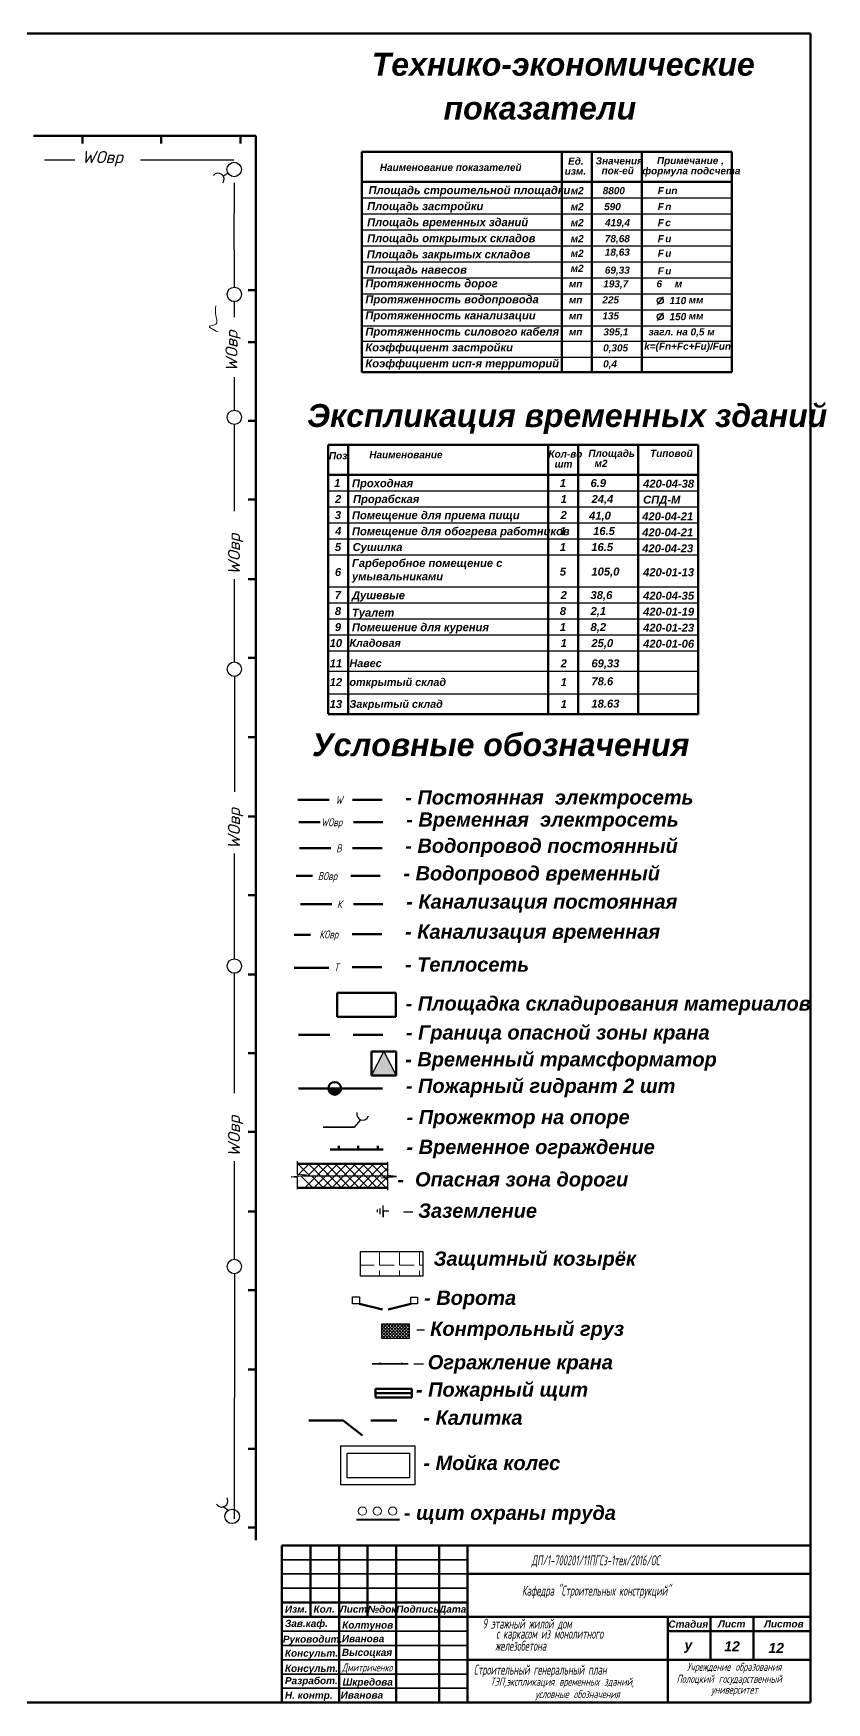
# Model space of a CAD drawing. Header units: millimetres. Extents: x 5763 to 12018931, y 39842 to 3600577.
# Drawn here: x 1255658 to 1311170, y 325801 to 442607 of the extents above; entities that cross this region are included whole.
import ezdxf

# ---------------------------------------------------------------- set-up
doc = ezdxf.new("R2010")
doc.units = ezdxf.units.MM
doc.linetypes.add('ACAD_ISO10W100', pattern=[18, 12, -3, 0, -3])
for name, color, linetype, lineweight in [('0.25', 7, 'Continuous', 25), ('0.3', 7, 'Continuous', 30), ('0.35', 7, 'Continuous', 35), ('0.5', 7, 'Continuous', 50), ('0.7', 7, 'Continuous', 70), ('0.8', 7, 'Continuous', 80), ('035лестн', 7, 'Continuous', 35), ('Лин035', 7, 'Continuous', 35), ('Линия 0.3', 7, 'Continuous', 30), ('Основная', 7, 'Continuous', 30), ('Стены', 7, 'Continuous', 40), ('текст', 7, 'Continuous', 30)]:
    doc.layers.add(name, color=color, linetype=linetype, lineweight=lineweight)
for name, color, linetype in [('Размеры', 7, 'Continuous'), ('рамка', 7, 'Continuous'), ('штриховка', 7, 'Continuous')]:
    doc.layers.add(name, color=color, linetype=linetype)
doc.styles.add('2.8', font='txt.shx', dxfattribs={"width": 0.6, "oblique": 15, "height": 2.8})
doc.styles.add('3.0', font='', dxfattribs={"width": 0.7, "oblique": 10, "height": 3.5})
doc.styles.add('Arial', font='arialbi.ttf', dxfattribs={"height": 1.8})
doc.styles.add('Gost 4mm-1', font='', dxfattribs={"oblique": 15, "height": 4})
doc.styles.add('мой', font='txt.shx', dxfattribs={"width": 0.6, "oblique": 15, "height": 3.5})
doc.styles.get('3.0').set_extended_font_data('GOST type A')
doc.styles.get('Gost 4mm-1').set_extended_font_data('GOST type A')

msp = doc.modelspace()

# ---------------------------------------------------------------- hatches: boundary and pattern name
at = {"layer": '0.25', "lineweight": 13}
h = msp.add_hatch(dxfattribs=at)
h.set_pattern_fill('ANGLE', color=256, scale=200)
h.set_pattern_definition([(0, (1426568.3, 320099.3), (0, 1397), [1016, -381]), (90, (1426568.3, 320099.3), (-1397, 9e-14), [1016, -381])])
h.paths.add_polyline_path([(1282916.53052, 357370.98728), (1278541.8565, 357370.98728), (1278541.8565, 355647.1029), (1282916.53052, 355647.1029)])
at = {"layer": 'Стены', "linetype": 'Continuous', "lineweight": 70}
msp.add_hatch(color=7, dxfattribs=at).paths.add_polyline_path([(1276309.8619, 368779.51446, 1), (1277187.58887, 368779.51446)])
at = {"layer": 'штриховка', "linetype": 'Continuous', "lineweight": 30}
msp.add_hatch(color=7, dxfattribs=at).paths.add_polyline_path([(1280184.55229, 371372.77948), (1279313.20879, 369691.65899), (1281055.89579, 369691.65899)])
at = {"layer": 'штриховка', "lineweight": 18}
h = msp.add_hatch(dxfattribs=at)
h.set_pattern_fill('ANSI37', color=256, scale=50, angle=90, style=0)
h.set_pattern_definition([(135, (962173.59, 1848047.25), (-112.253202, -112.253202), []), (225, (962173.59, 1848047.25), (112.253202, -112.253202), [])])
h.paths.add_polyline_path([(1280038.16873, 351282.56837), (1281012.64603, 351282.56837), (1281012.64603, 352313.46539), (1280038.16873, 352313.46539)])
h.paths.add_polyline_path([(1281987.12333, 352313.46539), (1281012.64603, 352313.46539), (1281012.64603, 351282.56837), (1281987.12333, 351282.56837)])

# ---------------------------------------------------------------- linework, layer by layer
at = {"color": 7, "linetype": 'ByBlock', "lineweight": 70}
for p, q in [((1273047.27018, 336801.21848), (1310047.27018, 336801.21848)), ((1273047.27018, 325801.21848), (1273047.27018, 336801.21848))]:
    msp.add_line(p, q, dxfattribs=at)
at = {"layer": '0.25', "color": 7, "linetype": 'Continuous', "lineweight": 30}
for p, q in [((1299738.71986, 424181.5241), (1299315.68051, 423638.22337)), ((1299738.71986, 423061.5241), (1299315.68051, 422518.22337))]:
    msp.add_line(p, q, dxfattribs=at)
at = {"layer": '0.25', "lineweight": 30}
for p, q in [((1279732.22908, 360110.93768), (1279732.22908, 360315.70746)), ((1279932.22908, 359982.30914), (1279932.22908, 360382.30914)), ((1280132.22908, 359782.30914), (1280132.22908, 360582.30914)), ((1280132.22908, 360182.30914), (1280132.22908, 359782.30914)), ((1280532.22908, 360182.30914), (1280132.22908, 360182.30914))]:
    msp.add_line(p, q, dxfattribs=at)
at = {"layer": '0.25'}
for p, q in [((1281551.00725, 360140.20214), (1282212.48258, 360140.20214)), ((1282495.82693, 351891.41616), (1283034.80589, 351891.41616)), ((1282271.90394, 349511.0985), (1282957.87919, 349511.0985))]:
    msp.add_line(p, q, dxfattribs=at)
at = {"layer": '0.25', "lineweight": 40}
msp.add_line((1278260.74837, 338624.80172), (1281290.9882, 338624.80172), dxfattribs=at)
at = {"layer": '0.25', "lineweight": 30}
for points in [[(1278541.8565, 357370.98728), (1282916.53052, 357370.98728), (1282916.53052, 355647.1029), (1278541.8565, 355647.1029)], [(1277175.12911, 343769.4743), (1282352.49587, 343769.4743), (1282352.49587, 341043.33187), (1277175.12911, 341043.33187)], [(1277616.6095, 343248.30003), (1281991.28352, 343248.30003), (1281991.28352, 341524.41565), (1277616.6095, 341524.41565)]]:
    msp.add_lwpolyline(points, close=True, dxfattribs=at)
at = {"layer": '0.25', "color": 7, "linetype": 'Continuous', "lineweight": 30}
for centre in [(1299527.20018, 423899.77057), (1299527.20018, 422779.77057)]:
    msp.add_circle(centre, 211.91356, dxfattribs=at)
at = {"layer": '0.25', "lineweight": 13}
for centre in [(1278684.2653, 339199.358), (1279728.56238, 339199.358), (1280801.84997, 339199.358)]:
    msp.add_circle(centre, 290.0914, dxfattribs=at)
at = {"layer": '0.25', "color": 5, "lineweight": 13}
msp.add_spline([(1268426.73089, 423549.85569), (1268426.73089, 422853.22854), (1268426.73089, 422251.59618), (1267998.78321, 422124.93646), (1268585.23075, 421713.29324)], degree=3, dxfattribs=at)
at = {"layer": '0.35', "lineweight": -2}
for p, q in [((1280038.16873, 351282.56837), (1280038.16873, 352313.46539)), ((1280038.16873, 352313.46539), (1281987.12333, 352313.46539)), ((1281987.12333, 351282.56837), (1281987.12333, 352313.46539)), ((1281987.12333, 351282.56837), (1280038.16873, 351282.56837))]:
    msp.add_line(p, q, dxfattribs=at)
at = {"layer": '0.35'}
msp.add_line((1281885.30241, 349514.39433), (1279376.8561, 349514.39433), dxfattribs=at)
at = {"layer": '0.5', "lineweight": 70}
for p, q in [((1271220.90524, 435429.87072), (1271220.90524, 430065.16773)), ((1271220.90524, 430065.16773), (1271223.43468, 337159.17262))]:
    msp.add_line(p, q, dxfattribs=at)
at = {"layer": '0.5'}
msp.add_line((1271220.90524, 425849.4023), (1271220.90524, 419460.88787), dxfattribs=at)
at = {"layer": '0.5', "color": 1, "linetype": 'Continuous'}
for p, q in [((1274172.58389, 388966.56506), (1276350.40935, 388966.56506)), ((1277998.05701, 388966.56506), (1280058.10894, 388966.56506)), ((1274238.82806, 387415.78434), (1275735.61532, 387415.78434)), ((1278064.30118, 387415.78434), (1280124.35311, 387415.78434))]:
    msp.add_line(p, q, dxfattribs=at)
at = {"layer": '0.5', "color": 5, "linetype": 'Continuous'}
for p, q in [((1274290.35742, 385581.05791), (1276468.18287, 385581.05791)), ((1277998.05701, 385581.05791), (1280058.10894, 385581.05791)), ((1274040.09675, 383649.78181), (1275180.80619, 383649.78181)), ((1277865.56986, 383649.78181), (1279925.6218, 383649.78181))]:
    msp.add_line(p, q, dxfattribs=at)
at = {"layer": '0.5', "color": 2, "linetype": 'Continuous'}
for p, q in [((1274356.60039, 381675.27716), (1276534.42585, 381675.27716)), ((1278064.29998, 381675.27716), (1280124.35192, 381675.27716)), ((1273901.01498, 379517.77288), (1275041.72442, 379517.77288)), ((1277977.92715, 379569.51586), (1280037.97908, 379569.51586))]:
    msp.add_line(p, q, dxfattribs=at)
at = {"layer": '0.5', "color": 27, "linetype": 'Continuous', "true_color": 0x834a26}
for p, q in [((1273901.01498, 377219.34554), (1276330.5714, 377219.34554)), ((1277977.92715, 377271.08852), (1280037.97908, 377271.08852))]:
    msp.add_line(p, q, dxfattribs=at)
at = {"layer": '0.5', "color": 7, "linetype": 'Continuous'}
for p, q in [((1276920.25276, 373788.47313), (1276920.25276, 375469.59363)), ((1276920.25276, 375469.59363), (1281033.3783, 375469.59363)), ((1281033.3783, 375469.59363), (1281033.3783, 373788.47313)), ((1281033.3783, 373788.47313), (1276920.25276, 373788.47313)), ((1274214.03434, 368779.51446), (1278039.50745, 368779.51446)), ((1278039.50745, 368779.51446), (1280099.55939, 368779.51446)), ((1278483.06193, 353717.49022), (1280088.56321, 353311.54717)), ((1282063.53461, 353697.05685), (1280490.33242, 353311.54717)), ((1274945.53965, 345539.90671), (1277336.89069, 345539.90671)), ((1277336.89069, 345539.90671), (1278683.76122, 344498.88373)), ((1279270.32232, 345539.90671), (1281101.99555, 345539.90671))]:
    msp.add_line(p, q, dxfattribs=at)
at = {"layer": '0.7'}
for p, q in [((1310047.27018, 442607.21848), (1146919.27018, 442607.21848)), ((1310047.27018, 325801.21848), (1310047.27018, 442607.21848)), ((1255658.30036, 435429.87072), (1271220.90524, 435429.87072)), ((1273047.27018, 336801.21848), (1310047.27018, 336801.21848)), ((1273047.27018, 325801.21848), (1273047.27018, 336801.21848)), ((1275047.27018, 331801.21848), (1275047.27018, 336801.21848)), ((1277047.27018, 325801.21848), (1277047.27018, 336801.21848)), ((1279047.27018, 331801.21848), (1279047.27018, 336801.21848)), ((1281047.27018, 325801.21848), (1281047.27018, 336801.21848)), ((1284047.27018, 325801.21848), (1284047.27018, 336801.21848)), ((1286047.27018, 325801.21848), (1286047.27018, 336801.21848)), ((1286047.27018, 334801.21848), (1310047.27018, 334801.21848)), ((1273047.27018, 332801.21848), (1286047.27018, 332801.21848)), ((1273047.27018, 331801.21848), (1286047.27018, 331801.21848)), ((1286047.27018, 331801.21848), (1310047.27018, 331801.21848)), ((1300047.27018, 331801.21848), (1300047.27018, 325801.21848)), ((1303047.27018, 331801.21848), (1303047.27018, 328801.21848)), ((1306047.27018, 331801.21848), (1306047.27018, 328801.21848)), ((1300047.27018, 330801.21848), (1310047.27018, 330801.21848)), ((1286047.27018, 328801.21848), (1310047.27018, 328801.21848)), ((1146919.27018, 325801.21848), (1310047.27018, 325801.21848))]:
    msp.add_line(p, q, dxfattribs=at)
at = {"layer": '0.8'}
msp.add_line((1273047.27018, 325801.21848), (1273047.27018, 336801.21848), dxfattribs=at)
at = {"layer": '035лестн'}
for p, q in [((1273047.27018, 335801.21848), (1286047.27018, 335801.21848)), ((1273047.27018, 334801.21848), (1286047.27018, 334801.21848)), ((1273047.27018, 333801.21848), (1286047.27018, 333801.21848)), ((1273047.27018, 330801.21848), (1286047.27018, 330801.21848)), ((1273047.27018, 329801.21848), (1286047.27018, 329801.21848)), ((1273047.27018, 329801.21848), (1286047.27018, 329801.21848)), ((1273047.27018, 328801.21848), (1286047.27018, 328801.21848)), ((1273047.27018, 327801.21848), (1286047.27018, 327801.21848)), ((1273047.27018, 326801.21848), (1286047.27018, 326801.21848)), ((1273047.27018, 326801.21848), (1286047.27018, 326801.21848))]:
    msp.add_line(p, q, dxfattribs=at)
at = {"layer": 'Лин035'}
msp.add_line((1275949.07118, 366076.8644), (1278128.6902, 366076.8644), dxfattribs=at)
at = {"layer": 'Линия 0.3', "color": 1}
for centre, start, end in [((1268587.11709, 432401.38845), 322.5686608443, 142.5686608443), ((1278702.42895, 366980.88684), 162.6608200619, 342.6608200619), ((1268845.67111, 339908.82937), 210.0669351821, 30.0669351821)]:
    msp.add_arc(centre, 421.29028, start, end, dxfattribs=at)
at = {"layer": 'Основная', "color": 1, "linetype": 'Continuous', "lineweight": 30}
for p, q in [((1256428.95632, 433752.65903), (1258558.66792, 433752.65903)), ((1263156.72486, 433752.65903), (1269692.77396, 433752.65903)), ((1269721.98171, 422739.25087), (1269721.98171, 423837.29564)), ((1269721.42758, 416245.98358), (1269721.42758, 418558.96658)), ((1269721.42758, 409166.84888), (1269721.42758, 415234.88692)), ((1269721.42758, 398623.60565), (1269721.42758, 404407.34807)), ((1269721.42758, 397612.50899), (1269721.42758, 389523.37214)), ((1269721.42758, 377845.98358), (1269721.42758, 385207.34807)), ((1269721.42758, 368440.53328), (1269721.42758, 376834.88692)), ((1269721.42758, 356822.97929), (1269721.42758, 363681.03247))]:
    msp.add_line(p, q, dxfattribs=at)
at = {"layer": 'Основная', "color": 1}
for p, q in [((1269710.61189, 432150.97511), (1269710.61172, 430039.95773)), ((1269721.98171, 424848.39231), (1269710.61172, 430039.95773)), ((1269721.42758, 355814.11965), (1269721.40534, 347143.74806)), ((1269726.04531, 338651.59221), (1269721.40534, 347143.74806))]:
    msp.add_line(p, q, dxfattribs=at)
at = {"layer": 'Основная', "color": 7, "lineweight": 30}
for p, q in [((1278645.13882, 431096.94713), (1287745.13882, 431096.94713)), ((1287745.13882, 431096.94713), (1304545.13882, 431096.94713)), ((1278645.13882, 429976.94713), (1287745.13882, 429976.94713)), ((1287745.13882, 429976.94713), (1304545.13882, 429976.94713)), ((1278645.13882, 428856.94713), (1287745.13882, 428856.94713)), ((1287745.13882, 428856.94713), (1304545.13882, 428856.94713)), ((1278645.13882, 427736.94713), (1287745.13882, 427736.94713)), ((1287745.13882, 427736.94713), (1304545.13882, 427736.94713)), ((1278645.13882, 426616.94713), (1287745.13882, 426616.94713)), ((1287745.13882, 426616.94713), (1304545.13882, 426616.94713)), ((1278645.13882, 425496.94713), (1287745.13882, 425496.94713)), ((1287745.13882, 425496.94713), (1304545.13882, 425496.94713)), ((1278645.13882, 424376.94713), (1287745.13882, 424376.94713)), ((1287745.13882, 424376.94713), (1304545.13882, 424376.94713)), ((1278645.13882, 423256.94713), (1287745.13882, 423256.94713)), ((1287745.13882, 423256.94713), (1304545.13882, 423256.94713)), ((1278645.13882, 422136.94713), (1287745.13882, 422136.94713)), ((1287745.13882, 422136.94713), (1304545.13882, 422136.94713)), ((1278645.13882, 421073.7691), (1287745.13882, 421073.7691)), ((1287745.13882, 421073.7691), (1304545.13882, 421073.7691)), ((1278645.13882, 419958.01434), (1287745.13882, 419958.01434)), ((1287745.13882, 419958.01434), (1304545.13882, 419958.01434)), ((1276292.2166, 410605.75111), (1285392.2166, 410605.75111)), ((1285392.2166, 410605.75111), (1302192.2166, 410605.75111)), ((1276292.2166, 409485.75111), (1285392.2166, 409485.75111)), ((1285392.2166, 409485.75111), (1302192.2166, 409485.75111)), ((1276292.2166, 408365.75111), (1285392.2166, 408365.75111)), ((1285392.2166, 408365.75111), (1302192.2166, 408365.75111)), ((1276292.2166, 407245.75111), (1285392.2166, 407245.75111)), ((1285392.2166, 407245.75111), (1302192.2166, 407245.75111)), ((1276292.2166, 406125.75111), (1285392.2166, 406125.75111)), ((1285392.2166, 406125.75111), (1302192.2166, 406125.75111)), ((1276292.2166, 403885.75111), (1285392.2166, 403885.75111)), ((1285392.2166, 403885.75111), (1302192.2166, 403885.75111)), ((1276292.2166, 402765.75111), (1285392.2166, 402765.75111)), ((1285392.2166, 402765.75111), (1302192.2166, 402765.75111)), ((1276292.2166, 401645.75111), (1285392.2166, 401645.75111)), ((1285392.2166, 401645.75111), (1302192.2166, 401645.75111)), ((1276292.2166, 400525.75111), (1285392.2166, 400525.75111)), ((1285392.2166, 400525.75111), (1302192.2166, 400525.75111)), ((1276292.2166, 399405.75111), (1285392.2166, 399405.75111)), ((1285392.2166, 399405.75111), (1302192.2166, 399405.75111)), ((1276292.2166, 397986.75841), (1285392.2166, 397986.75841)), ((1285392.2166, 397986.75841), (1302192.2166, 397986.75841)), ((1276292.2166, 396390.07997), (1285392.2166, 396390.07997)), ((1285392.2166, 396390.07997), (1302192.2166, 396390.07997))]:
    msp.add_line(p, q, dxfattribs=at)
at = {"layer": 'Основная', "color": 7, "linetype": 'Continuous', "lineweight": 30}
for p, q in [((1279313.20879, 369691.65899), (1280184.55229, 371372.77948)), ((1280184.55229, 371372.77948), (1281055.89579, 369691.65899)), ((1277995.81829, 353717.49022), (1277995.81829, 354204.03158)), ((1277995.81829, 354204.03158), (1278483.06193, 354204.03158)), ((1278483.06193, 354204.03158), (1278483.06193, 353717.49022)), ((1282063.53461, 353697.05685), (1282063.53461, 354183.59821)), ((1282063.53461, 354183.59821), (1282550.77825, 354183.59821)), ((1282550.77825, 354183.59821), (1282550.77825, 353697.05685)), ((1278483.06193, 353717.49022), (1277995.81829, 353717.49022)), ((1282550.77825, 353697.05685), (1282063.53461, 353697.05685))]:
    msp.add_line(p, q, dxfattribs=at)
at = {"layer": 'Основная', "color": 7, "linetype": 'ACAD_ISO10W100', "lineweight": 30}
msp.add_line((1274415.94993, 362656.14745), (1280757.71272, 362656.14745), dxfattribs=at)
at = {"layer": 'Основная', "color": 7, "linetype": 'Continuous', "lineweight": 30}
for centre in [(1269710.61189, 433082.89994), (1269721.98171, 424342.84398), (1269721.42758, 415740.43525), (1269721.42758, 398118.05732), (1269721.42758, 377340.43525), (1269721.42758, 356319.66799), (1269567.3143, 338835.52299)]:
    msp.add_circle(centre, 505.54833, dxfattribs=at)
at = {"layer": 'Размеры', "color": 1}
for p, q in [((1269304.42623, 432817.91), (1268917.57878, 432617.56385)), ((1278128.6902, 366076.8644), (1278570.93268, 366581.68692)), ((1269265.78947, 339259.23221), (1268918.91724, 339520.79363))]:
    msp.add_line(p, q, dxfattribs=at)
at = {"layer": 'Размеры', "color": 7, "linetype": 'Continuous', "lineweight": 25}
for p, q in [((1274144.09824, 362762.15849), (1274144.09824, 363689.83371)), ((1280455.6817, 362685.39714), (1280455.6817, 363613.07236)), ((1274144.09824, 361733.22455), (1274144.09824, 362556.71365)), ((1280455.6817, 361656.4632), (1280455.6817, 362479.9523))]:
    msp.add_line(p, q, dxfattribs=at)
at = {"layer": 'Размеры', "color": 7, "lineweight": 25}
for p, q in [((1273705.22902, 362602.45652), (1274762.50487, 362702.26994)), ((1274144.09824, 362556.71365), (1273705.22902, 362602.45652)), ((1274762.50487, 362702.26994), (1274144.09824, 362762.15849)), ((1280016.81248, 362525.69517), (1281074.08833, 362625.50859)), ((1280455.6817, 362479.9523), (1280016.81248, 362525.69517)), ((1281074.08833, 362625.50859), (1280455.6817, 362685.39714))]:
    msp.add_line(p, q, dxfattribs=at)
at = {"layer": 'Стены', "color": 7, "linetype": 'Continuous', "lineweight": 70}
for p, q in [((1259087.61954, 434898.23038), (1259087.61954, 435429.87072)), ((1259087.61954, 434898.23038), (1259087.61954, 435429.87072)), ((1264591.2351, 434898.23038), (1264591.2351, 435429.87072)), ((1270149.85635, 434898.23038), (1270149.85635, 435429.87072)), ((1278645.13882, 434316.94713), (1278645.13882, 418890.51879)), ((1292645.13882, 434316.94713), (1292645.13882, 418911.51061)), ((1294745.13882, 434316.94713), (1294745.13882, 418984.13121)), ((1298245.13882, 434316.94713), (1298245.13882, 418956.35626)), ((1304545.13882, 434316.94713), (1304545.13882, 418890.51879)), ((1270689.2649, 424637.60497), (1271220.90524, 424637.60497)), ((1270688.71077, 420989.58135), (1271220.35111, 420989.58135)), ((1270688.71077, 415485.96579), (1271220.35111, 415485.96579)), ((1270688.71077, 415485.96579), (1271220.35111, 415485.96579)), ((1276292.2166, 413825.75111), (1276292.2166, 394997.43428)), ((1277692.2166, 413825.75111), (1277692.2166, 394997.43428)), ((1291692.2166, 413825.75111), (1291692.2166, 394979.43056)), ((1293792.2166, 413825.75111), (1293792.2166, 394979.43056)), ((1297992.2166, 413825.75111), (1297992.2166, 394977.7351)), ((1302192.2166, 413825.75111), (1302192.2166, 394938.74338)), ((1270688.71077, 409982.35023), (1271220.35111, 409982.35023)), ((1270688.71077, 404423.72898), (1271220.35111, 404423.72898)), ((1270688.71077, 404423.72898), (1271220.35111, 404423.72898)), ((1270688.71077, 398920.11342), (1271220.35111, 398920.11342)), ((1270688.71077, 393361.49217), (1271220.35111, 393361.49217)), ((1270688.71077, 393361.49217), (1271220.35111, 393361.49217)), ((1270688.71077, 387802.87093), (1271220.35111, 387802.87093)), ((1270688.71077, 382299.25537), (1271220.35111, 382299.25537)), ((1270688.71077, 382299.25537), (1271220.35111, 382299.25537)), ((1270688.71077, 376740.63412), (1271220.35111, 376740.63412)), ((1270688.71077, 371237.01856), (1271220.35111, 371237.01856)), ((1270688.71077, 371237.01856), (1271220.35111, 371237.01856)), ((1270688.71077, 365733.403), (1271220.35111, 365733.403)), ((1277041.33961, 364504.25686), (1277041.33961, 364761.26331)), ((1278377.81307, 364504.25686), (1278377.81307, 364761.26331)), ((1279755.25124, 364504.25686), (1279755.25124, 364761.26331)), ((1270688.71077, 360174.78175), (1271220.35111, 360174.78175)), ((1270688.71077, 360174.78175), (1271220.35111, 360174.78175)), ((1270688.71077, 360174.78175), (1271220.35111, 360174.78175)), ((1270688.71077, 360174.78175), (1271220.35111, 360174.78175)), ((1270688.71077, 354671.16619), (1271220.35111, 354671.16619)), ((1270688.71077, 349112.54494), (1271220.35111, 349112.54494)), ((1270688.71077, 349112.54494), (1271220.35111, 349112.54494)), ((1279591.74843, 347759.67772), (1282134.42883, 347759.67772)), ((1279591.74843, 347144.65566), (1279591.74843, 347759.67772)), ((1279591.74843, 347455.70626), (1282134.42883, 347455.70626)), ((1282134.42883, 347144.65566), (1279591.74843, 347144.65566)), ((1282134.42883, 347759.67772), (1282134.42883, 347144.65566)), ((1270688.71077, 343553.9237), (1271220.35111, 343553.9237)), ((1270688.71077, 343553.9237), (1271220.35111, 343553.9237)), ((1270688.71077, 343553.9237), (1271220.35111, 343553.9237)), ((1270688.71077, 343553.9237), (1271220.35111, 343553.9237)), ((1270688.71077, 338050.30814), (1271220.35111, 338050.30814))]:
    msp.add_line(p, q, dxfattribs=at)
at = {"layer": 'Стены', "color": 7, "lineweight": 70}
for p, q in [((1278645.13882, 434316.94713), (1287745.13882, 434316.94713)), ((1287745.13882, 434316.94713), (1304545.13882, 434316.94713)), ((1278645.13882, 432216.94713), (1287745.13882, 432216.94713)), ((1287745.13882, 432216.94713), (1304545.13882, 432216.94713)), ((1278645.13882, 418890.51879), (1287745.13882, 418890.51879)), ((1287745.13882, 418890.51879), (1304545.13882, 418890.51879)), ((1276292.2166, 413825.75111), (1285392.2166, 413825.75111)), ((1285392.2166, 413825.75111), (1302192.2166, 413825.75111)), ((1276292.2166, 411725.75111), (1285392.2166, 411725.75111)), ((1285392.2166, 411725.75111), (1302192.2166, 411725.75111)), ((1276292.2166, 394978.01597), (1285392.2166, 394978.01597)), ((1285392.2166, 394978.01597), (1302192.2166, 394978.01597))]:
    msp.add_line(p, q, dxfattribs=at)
at = {"layer": 'Стены', "color": 7, "linetype": 'Continuous', "lineweight": 53}
for p, q in [((1274217.43708, 372518.31882), (1276395.26254, 372518.31882)), ((1278042.9102, 372518.31882), (1280102.96213, 372518.31882))]:
    msp.add_line(p, q, dxfattribs=at)
at = {"layer": 'Стены', "color": 7, "linetype": 'Continuous', "lineweight": 50}
for p, q in [((1279313.20879, 371372.77948), (1279313.20879, 369691.65899)), ((1281055.89579, 371372.77948), (1279313.20879, 371372.77948)), ((1281055.89579, 369691.65899), (1281055.89579, 371372.77948)), ((1279313.20879, 369691.65899), (1281055.89579, 369691.65899)), ((1276421.90904, 364504.25686), (1280142.84036, 364504.25686)), ((1274113.91891, 363496.7077), (1280455.6817, 363496.7077)), ((1274113.91891, 361815.58721), (1280455.6817, 361815.58721))]:
    msp.add_line(p, q, dxfattribs=at)
at = {"layer": 'Стены', "color": 7, "linetype": 'Continuous', "lineweight": 70}
msp.add_circle((1276748.72539, 368779.51446), 438.86349, dxfattribs=at)
at = {"layer": 'штриховка', "color": 7, "linetype": 'Continuous', "lineweight": 25}
for p, q in [((1274135.22312, 362688.38046), (1274959.75129, 363512.90863)), ((1274997.27848, 362672.34838), (1274156.71823, 363512.90863)), ((1274862.98922, 362656.14745), (1275703.54947, 363496.7077)), ((1275741.07665, 362656.14745), (1274900.51641, 363496.7077)), ((1275491.60715, 362656.14745), (1276332.1674, 363496.7077)), ((1276369.69458, 362656.14745), (1275529.13433, 363496.7077)), ((1276120.22508, 362656.14745), (1276960.78533, 363496.7077)), ((1276998.31251, 362656.14745), (1276157.75226, 363496.7077)), ((1276748.84301, 362656.14745), (1277589.40326, 363496.7077)), ((1277626.93044, 362656.14745), (1276786.37019, 363496.7077)), ((1277377.46094, 362656.14745), (1278218.02119, 363496.7077)), ((1278255.54837, 362656.14745), (1277414.98812, 363496.7077)), ((1278006.07886, 362656.14745), (1278846.63911, 363496.7077)), ((1278884.1663, 362656.14745), (1278043.60605, 363496.7077)), ((1278634.69679, 362656.14745), (1279475.25704, 363496.7077)), ((1279512.78423, 362656.14745), (1278672.22398, 363496.7077)), ((1279263.31472, 362656.14745), (1280103.87497, 363496.7077)), ((1280141.40215, 362656.14745), (1279300.8419, 363496.7077)), ((1280455.6817, 362970.48584), (1279929.45983, 363496.7077)), ((1275209.2208, 361831.78814), (1274418.09135, 362622.91759)), ((1274651.0469, 361815.58721), (1275491.60715, 362656.14745)), ((1275953.01898, 361815.58721), (1275112.45873, 362656.14745)), ((1275279.66483, 361815.58721), (1276120.22508, 362656.14745)), ((1276581.6369, 361815.58721), (1275741.07665, 362656.14745)), ((1275908.28276, 361815.58721), (1276748.84301, 362656.14745)), ((1277210.25483, 361815.58721), (1276369.69458, 362656.14745)), ((1276536.90069, 361815.58721), (1277377.46094, 362656.14745)), ((1277838.87276, 361815.58721), (1276998.31251, 362656.14745)), ((1277165.51862, 361815.58721), (1278006.07886, 362656.14745)), ((1278467.49069, 361815.58721), (1277626.93044, 362656.14745)), ((1277794.13654, 361815.58721), (1278634.69679, 362656.14745)), ((1279096.10862, 361815.58721), (1278255.54837, 362656.14745)), ((1278422.75447, 361815.58721), (1279263.31472, 362656.14745)), ((1279724.72655, 361815.58721), (1278884.1663, 362656.14745)), ((1279051.3724, 361815.58721), (1279891.93265, 362656.14745)), ((1280353.34447, 361815.58721), (1279512.78423, 362656.14745)), ((1279679.99033, 361815.58721), (1280354.86359, 362490.46046)), ((1279891.93265, 362656.14745), (1280455.6817, 363219.89651)), ((1280249.85388, 362547.69573), (1280141.40215, 362656.14745)), ((1280455.6817, 362341.86791), (1280301.53027, 362496.01934)), ((1280429.01254, 362564.60942), (1280520.55058, 362656.14745)), ((1280520.55058, 362656.14745), (1280541.49028, 362677.08716)), ((1280824.24565, 362601.92188), (1280771.33977, 362654.82777)), ((1280308.60826, 361815.58721), (1280455.6817, 361962.66065))]:
    msp.add_line(p, q, dxfattribs=at)
at = {"layer": 'штриховка'}
for p, q in [((1279996.40218, 349569.96883), (1279885.25319, 349458.81983)), ((1279885.25319, 349569.96883), (1279996.40218, 349458.81983)), ((1281385.25319, 349569.96883), (1281496.40218, 349458.81983)), ((1281496.40218, 349569.96883), (1281385.25319, 349458.81983))]:
    msp.add_line(p, q, dxfattribs=at)

# ---------------------------------------------------------------- texts
at = {"layer": '0.25', "color": 7, "style": 'мой', "oblique": 15}
for p in [(1270116.65996, 404705.74694), (1270116.65996, 385505.74694)]:
    msp.add_text('WОвр', height=840, rotation=90, dxfattribs=at).set_placement(p)
at = {"layer": '0.3', "color": 7, "style": 'Arial'}
for s, height, p in [('Наименование показателей', 500, (1279906.86295, 432982.59733)), (' Ед.', 500, (1292882.45289, 433419.03319)), ('Значения', 500, (1295005.65137, 433437.75556)), ('Примечание ,', 500, (1299298.44098, 433459.89994)), ('изм.', 500, (1292843.77622, 432719.03319)), ('пок-ей', 500, (1295423.29573, 432752.73759)), ('формула подсчета', 500, (1298269.76136, 432740.93245)), ('Площадь строительной площадки', 560, (1279115.48963, 431356.80355)), ('м2', 500, (1293260.31481, 431354.5116)), ('8800', 500, (1295502.03456, 431354.5116)), ('F', 500, (1299351.69082, 431356.80355)), ('un', 500, (1299878.55623, 431356.80355)), ('Площадь застройки', 560, (1279016.229, 430236.80355)), ('м2', 500, (1293260.31481, 430234.5116)), ('590', 500, (1295601.66534, 430234.5116)), ('F', 500, (1299351.69082, 430236.80355)), ('n', 500, (1299878.55623, 430236.80355)), ('Площадь временных зданий', 560, (1279016.229, 429116.80355)), ('м2', 500, (1293260.31481, 429114.5116)), ('419,4', 500, (1295663.93001, 429114.5116)), ('F', 500, (1299351.69082, 429116.80355)), ('c', 500, (1299878.55623, 429116.80355)), ('Площадь открытых складов', 560, (1279016.229, 427996.80355)), ('м2', 500, (1293260.31481, 427994.5116)), ('18,63', 500, (1295649.79631, 427049.43226)), ('78,68', 500, (1295649.79631, 427994.5116)), ('F', 500, (1299351.69082, 427996.80355)), ('u ', 500, (1299878.55623, 427996.80355)), ('Площадь навесов', 560, (1278937.38626, 425791.61892)), ('Площадь закрытых складов', 560, (1278989.94751, 426867.95901)), ('м2', 500, (1293260.31481, 426970.67558)), ('м2', 500, (1293260.31481, 425920.58772)), ('F', 500, (1299351.69082, 426972.96753)), ('u ', 500, (1299878.55623, 426972.96753)), ('Протяженность дорог', 560, (1278892.52941, 424834.35922)), ('мп', 500, (1293136.61523, 424834.35922)), ('193,7', 500, (1295540.23042, 424832.06727)), ('69,33', 500, (1295649.79631, 425789.32659)), ('6', 500, (1299263.58799, 424832.06727)), ('F', 500, (1299351.69082, 425739.11409)), ('u ', 500, (1299878.55623, 425739.11409)), ('м', 500, (1300547.35691, 424847.92781)), ('Протяженность водопровода', 560, (1278892.52941, 423714.35922)), ('мп', 500, (1293136.61523, 423714.35922)), ('225', 500, (1295477.96576, 423712.06727)), ('110', 500, (1300179.44549, 423659.23479)), ('мм', 500, (1301516.87493, 423712.06727)), ('Протяженность канализации', 560, (1278892.52941, 422594.35922)), ('мп', 500, (1293136.61523, 422594.35922)), ('135', 500, (1295477.96576, 422592.06727)), ('150', 500, (1300179.44549, 422539.23479)), ('мм', 500, (1301516.87493, 422592.06727)), ('Протяженность силового кабеля', 560, (1278892.52941, 421460.98951)), ('мп', 500, (1293136.61523, 421474.35922)), ('395,1', 500, (1295553.21814, 421472.06727)), ('загл. на 0,5 м', 500, (1298707.18813, 421472.06727)), ('Коэффициент застройки', 560, (1278892.14742, 420353.97723)), ('0,305', 500, (1295531.51613, 420352.06727)), ('k=(Fn+Fc+Fu)/Fun', 500, (1298405.55705, 420465.52939)), ('Коэффициент исп-я территорий', 560, (1278892.14742, 419233.97723)), ('0,4', 500, (1295531.51613, 419232.06727)), ('1', 560, (1276704.91113, 410863.31558)), ('Проходная', 560, (1277954.10074, 410852.23782)), ('1', 560, (1292496.05409, 410863.31558)), ('6.9', 560, (1294648.74312, 410863.31558)), ('420-04-38', 560, (1298330.65029, 410817.70469)), ('2', 560, (1276767.1758, 409743.31558)), ('Прорабская', 560, (1278027.03105, 409745.60753)), ('1', 560, (1292558.31875, 409743.31558)), ('24,4', 560, (1294721.02154, 409743.31558)), ('СПД-М', 560, (1298330.65029, 409697.70469)), ('3', 560, (1276758.11293, 408623.31558)), ('Помещение для приема пищи', 560, (1277954.10074, 408612.23782)), ('2', 560, (1292549.25588, 408623.31558)), ('41,0', 560, (1294546.38244, 408583.91655)), ('420-04-21', 560, (1298267.00659, 408532.09444)), ('4', 560, (1276780.16352, 407505.60753)), ('Помещение для обогрева работников', 560, (1277954.10074, 407492.23782)), ('1', 560, (1292496.05409, 407503.31558)), ('16.5', 560, (1294829.28605, 407503.31558)), ('420-04-21', 560, (1298267.00659, 407412.09444)), ('5', 560, (1276758.4615, 406385.60753)), ('Сушилка', 560, (1277997.26582, 406385.60753)), ('1', 560, (1292496.05409, 406383.31558)), ('16.5', 560, (1294701.94492, 406383.31558)), ('420-04-23', 560, (1298267.00659, 406292.09444)), ('Гарберобное помещение с ', 560, (1277954.10074, 405265.22554)), ('6', 560, (1276761.51744, 404634.52752)), ('умывальниками', 560, (1277954.10074, 404334.4778)), ('5', 560, (1292496.05409, 404668.44813)), ('105,0', 560, (1294711.00779, 404668.44813)), ('420-01-13', 560, (1298330.65029, 404622.83723)), ('7', 560, (1276753.0421, 403025.60753)), ('Душевые', 560, (1277954.48274, 403012.23782)), ('2', 560, (1292558.31875, 403023.31558)), ('38,6', 560, (1294648.74312, 403023.31558)), ('420-04-35', 560, (1298330.65029, 402977.70469)), ('8', 560, (1276759.22549, 401903.31558)), ('Туалет', 560, (1277952.95477, 401793.71951)), ('8', 560, (1292496.05409, 401903.31558)), ('2,1', 560, (1294648.74312, 401903.31558)), ('420-01-19', 560, (1298330.65029, 401857.70469)), ('9', 560, (1276758.4615, 400783.31558)), ('Помешение для курения', 560, (1277952.95477, 400775.85269)), ('1', 560, (1292496.05409, 400783.31558)), ('8,2', 560, (1294648.74312, 400783.31558)), ('420-01-23', 560, (1298330.65029, 400737.70469)), ('10', 560, (1276392.94916, 399663.31558)), ('Кладовая', 540, (1277776.10594, 399681.6441)), ('1', 560, (1292558.31875, 399663.31558)), ('25,0', 560, (1294711.00779, 399663.31558)), ('420-01-06', 560, (1298330.65029, 399617.70469)), ('11', 560, (1276392.94916, 398244.32288)), ('Навес', 540, (1277776.10594, 398262.6514)), ('2', 560, (1292558.31875, 398244.32288)), ('69,33', 560, (1294711.00779, 398244.32288)), ('12', 560, (1276392.94916, 396929.41113)), ('открытый склад', 540, (1277776.10594, 396947.73965)), ('1', 560, (1292558.31875, 396929.41113)), ('78.6', 560, (1294711.00779, 396992.02572)), ('Закрытый склад', 540, (1277776.10594, 395413.67622)), ('18.63', 560, (1294711.00779, 395426.65479)), ('13', 560, (1276392.94916, 395395.34771)), ('1', 560, (1292558.31875, 395395.34771))]:
    msp.add_text(s, height=height, dxfattribs=at).set_placement(p)
at = {"layer": '0.5', "style": 'Arial'}
for s, p in [('Заземление ', (1282585.94659, 359725.70021)), ('Контрольный груз', (1283427.02352, 351466.43235)), ('Огражление крана', (1283258.62311, 349123.09458))]:
    msp.add_text(s, height=1000, dxfattribs=at).set_placement(p)
at = {"layer": '0.8', "style": 'Arial'}
msp.add_text('Условные обозначения ', height=1600, dxfattribs=at).set_placement((1275160.66744, 392032.84212))
at = {"layer": 'рамка', "color": 7, "style": 'мой', "oblique": 15}
msp.add_text('WОвр', height=840, dxfattribs=at).set_placement((1259038.94978, 433531.49802))
for p in [(1269943.14272, 418926.2358), (1270116.65996, 363979.43134)]:
    msp.add_text('WОвр', height=840, rotation=90, dxfattribs=at).set_placement(p)
at = {"layer": 'рамка', "color": 7, "style": 'Arial'}
for s, p in [('Площадь ', (1294498.39767, 412968.70392)), ('Типовой', (1298817.5988, 412968.70392)), ('Поз', (1276341.41543, 412806.37211)), ('Наименование', (1279168.89747, 412878.42513)), ('Кол-во ', (1291702.49899, 412927.55068)), ('  шт', (1291748.6245, 412227.55068)), ('  м2', (1294544.23669, 412266.98496))]:
    msp.add_text(s, height=500, dxfattribs=at).set_placement(p)
at = {"layer": 'рамка', "color": 1, "style": 'Gost 4mm-1', "oblique": 15}
for s, p in [('W', (1276796.19799, 388683.77784)), ('WОвр', (1275780.42253, 387123.06534))]:
    msp.add_text(s, height=560, dxfattribs=at).set_placement(p)
at = {"layer": 'рамка', "color": 5, "style": 'Gost 4mm-1', "oblique": 15}
for s, p in [('В', (1276840.6196, 385298.2707)), ('ВОвр', (1275553.24292, 383357.06281))]:
    msp.add_text(s, height=560, dxfattribs=at).set_placement(p)
at = {"layer": 'рамка', "color": 2, "style": 'Gost 4mm-1', "oblique": 15}
for s, p in [('К', (1276902.66067, 381392.10795)), ('КОвр', (1275661.3983, 379276.79685))]:
    msp.add_text(s, height=560, dxfattribs=at).set_placement(p)
at = {"layer": 'рамка', "color": 27, "true_color": 0x834a26, "style": 'Gost 4mm-1', "oblique": 15}
msp.add_text('Т', height=560, dxfattribs=at).set_placement((1276688.71408, 376978.36952))
at = {"layer": 'текст', "color": 7, "linetype": 'Continuous', "lineweight": 70, "style": 'Arial'}
for s, p in [('Технико-экономические ', (1279339.08644, 439646.71882)), ('показатели', (1284367.21864, 436579.61999)), ('Экспликация временных зданий', (1274813.72487, 415065.87758))]:
    msp.add_text(s, height=1600, dxfattribs=at).set_placement(p)
at = {"layer": 'текст', "color": 7, "lineweight": 35, "style": 'Arial'}
for s, p in [('  - Постоянная  электросеть', (1280907.05639, 388650.00066)), ('  - Временная  электросеть', (1280973.30056, 387099.21994)), ('  - Водопровод постоянный', (1280907.05639, 385264.49352)), ('  - Водопровод временный', (1280774.56925, 383333.21742)), ('  - Канализация постоянная', (1280973.29937, 381358.71276)), ('  - Канализация временная', (1280886.92653, 379252.95146)), ('  - Теплосеть', (1280886.92653, 376954.52412)), ('  - Площадка складирования материалов', (1280928.99708, 374228.44638)), ('  - Граница опасной зоны крана', (1280951.90958, 372201.75443)), ('  - Временный трамсформатор', (1280899.01949, 370320.40174)), ('  - Пожарный гидрант 2 шт', (1280948.50683, 368462.95006)), ('  - Прожектор на опоре', (1280997.77016, 366279.42188)), ('  - Временное ограждение', (1280991.78781, 364187.69246)), ('  -  Опасная зона дороги', (1280351.30048, 361919.79742)), ('Защитный козырёк', (1283671.47012, 356372.60065)), ('  - Ворота', (1282225.53548, 353631.7499)), ('  - Пожарный щит', (1281654.84279, 347210.88677)), ('- Калитка', (1282951.39283, 345243.33039)), ('- Мойка колес', (1282951.39283, 342076.19466)), ('- щит охраны труда', (1281585.192, 338589.21561))]:
    msp.add_text(s, height=1000, dxfattribs=at).set_placement(p)
at = {"layer": 'текст', "color": 0, "lineweight": 30}
for s, height, style, oblique, width, p in [('ДП/1-700201/11ПГСз-1тех/2016/ОС', 700, '3.0', 10, 0.7, (1290523.97014, 335407.28025)), ('Кафедра "Строительных конструкций"', 700, '3.0', 10, 0.7, (1289849.79985, 333281.82067)), ('Дмитриченко', 560, '2.8', 15, 0.6, (1277247.79656, 327980.76998)), ('ТЭП,экспликация временных зданий,', 560, '2.8', 15, 0.6, (1287634.56844, 326984.74643)), ('условные обозначения', 560, '2.8', 15, 0.6, (1290784.56079, 326117.331))]:
    msp.add_text(s, height=height, dxfattribs=dict(at, style=style, oblique=oblique, width=width)).set_placement(p)
at = {"layer": 'текст', "color": 0, "lineweight": 35, "style": 'Arial'}
for s, p in [('Изм.', (1273261.012, 332093.00465)), ('Кол.', (1275261.012, 332093.00465)), ('Лист', (1277105.41895, 332093.00465)), ('№док.', (1279050.32432, 332093.00465)), ('Подпись', (1281050.32432, 332093.00465)), ('Дата', (1284050.32432, 332093.00465)), ('Зав.каф.', (1273261.012, 331093.00465)), ('Колтунов', (1277268.60097, 330983.06514)), ('Стадия', (1300100.83541, 331045.69391)), ('Лист', (1303571.03564, 331062.04155)), ('Листов', (1306796.73055, 331062.04155)), ('Руководит.', (1273115.99266, 329996.41934)), ('Консульт.', (1273261.012, 329015.55535)), ('Иванова', (1277247.79656, 330024.63249)), ('Высоцкая', (1277247.79656, 329068.62002)), ('Консульт.', (1273261.012, 327945.73191)), ('Разработ.', (1273261.012, 327093.00465)), ('Шкредова', (1277292.92041, 326991.29782)), ('Н. контр.', (1273261.012, 326068.7056)), ('Иванова', (1277162.21911, 326078.34726))]:
    msp.add_text(s, height=500, dxfattribs=at).set_placement(p)
at = {"layer": 'текст', "color": 0, "lineweight": 35, "style": '3.0', "oblique": 10, "width": 0.7}
for s, p in [('9 этажный жилой дом', (1287093.98495, 330980.59583)), ('с каркасом из монолитного', (1288045.14595, 330272.65911)), ('железобетона', (1287983.5183, 329426.21318)), ('Строительный генеральный план', (1286485.73108, 327753.23412))]:
    msp.add_text(s, height=700, dxfattribs=at).set_placement(p)
at = {"layer": 'текст', "color": 0, "linetype": 'Continuous', "style": 'Arial'}
for s, p in [('у', (1301226.94001, 329492.80534)), ('12', (1304007.43275, 329393.09079)), ('12', (1307100.73125, 329278.52635))]:
    msp.add_text(s, height=700, dxfattribs=at).set_placement(p)
at = {"layer": 'текст', "color": 0, "linetype": 'Continuous', "lineweight": 30, "style": '2.8', "oblique": 15, "width": 0.6}
for s, p in [('Учреждение образования', (1301388.3773, 328024.76629)), ('Полоцкий государственный ', (1300667.12467, 327183.06395)), ('университет', (1303095.24257, 326428.48329))]:
    msp.add_text(s, height=560, dxfattribs=at).set_placement(p)

doc.saveas('drawing.dxf')
